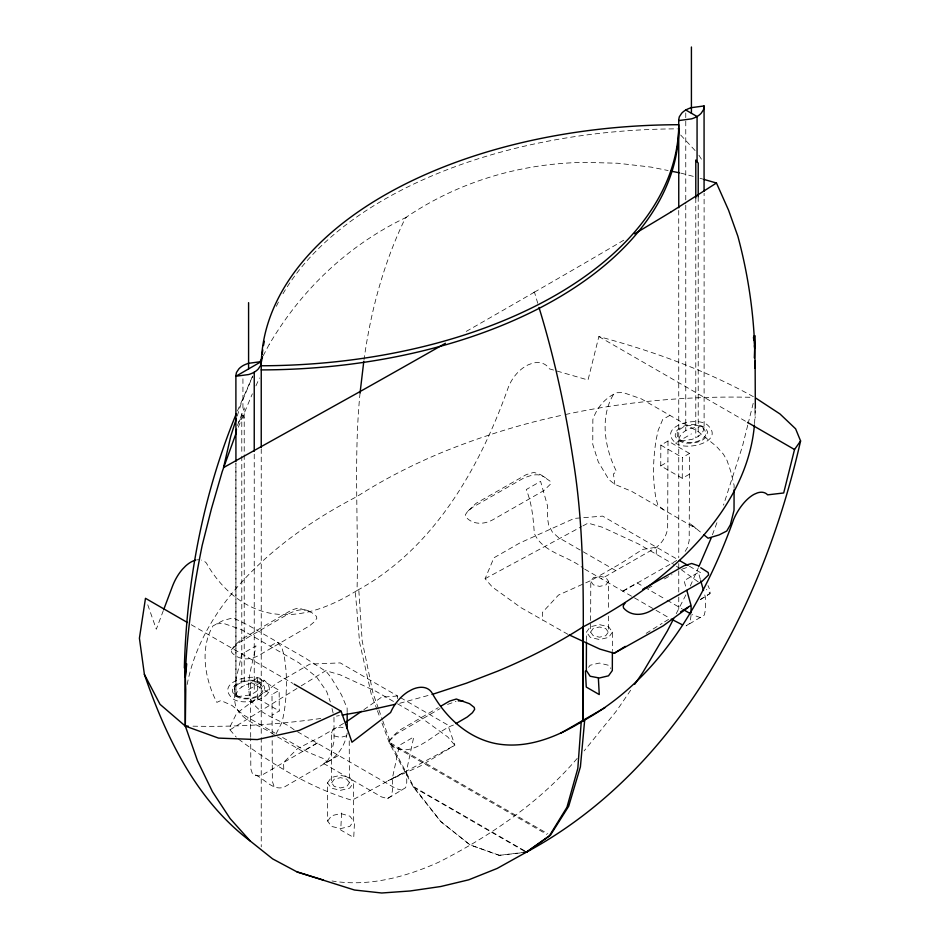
<?xml version="1.0" encoding="UTF-8"?>
<svg xmlns="http://www.w3.org/2000/svg" width="940" height="940" viewBox="0 0 940 940"><rect width="100%" height="100%" fill="white"/><g stroke="black" fill="none" stroke-linecap="round" stroke-linejoin="round"><path stroke-width="0.7" stroke-dasharray="4.7 3.53" d="M586.442 640.598L586.478 632.056L590.285 626.792L599.473 624.63L608.662 626.839L612.469 632.127L612.398 650.633M608.415 616.158L608.345 632.115L605.748 635.722L599.473 637.202L593.199 635.687L590.59 632.068L590.637 621.916M590.637 620.459L590.79 581.273L593.399 577.665L599.673 576.197L605.948 577.701L608.544 581.32L608.439 610.342M689.443 474.183L682.264 478.296L660.75 465.864L660.832 445.113L667.999 441.013L689.525 453.433L689.184 540.606L687.563 547.386L683.956 553.425M667.999 441.013L667.659 528.174C666.554 536.117 661.913 543.555 655.262 548.043L601.459 578.817M682.264 478.296L682.346 457.533L689.525 453.433M691.076 615.3L689.96 623.267L686.141 625.852L704.307 615.066L705.411 609.86L705.458 597.405L703.895 591.859M734.105 488.295L734.116 485.369L730.58 470.846L727.031 460.471L723.459 454.243L716.491 446.441L698.584 431.93L641.198 398.795L623.243 392.591L616.887 392.72C605.16 397.726 596.994 407.478 592.858 419.463L592.764 444.373L598.287 461.893L608.838 479.529L614.831 484.382L631.574 491.291L696.141 528.562L690.148 523.709L702.65 533.826M754.573 423.635L755.302 409.546M397.608 698.596L397.644 696L340.245 662.9L309.789 664.122L276.865 683.227L236.598 713.366L229.807 727.207L229.971 729.851L236.257 737.113M656.226 554.201L656.414 547.209L642.443 549.477L620.118 563.883L591.424 580.297L558.501 595.055L542.356 612.457L542.486 620.095M341.608 812.982L340.738 830.02L353.734 837.516L354.591 820.491M235.893 695.929L236.481 693.097L238.889 689.478A25.944 14.981 0 0 1 241.792 687.034L244.212 685.624A25.944 14.981 0 0 1 248.454 683.956L261.238 682.252L260.686 686L258.277 689.631A26.038 15.028 0 0 1 254.235 692.815A26.038 15.028 0 0 1 248.712 695.154L235.928 696.857L235.893 463.643M704.107 427.512L703.085 431.272L701.111 433.963A25.944 14.981 0 0 1 698.209 436.407L695.788 437.817A25.944 14.981 0 0 1 691.546 439.485L678.762 441.189L679.315 437.441L681.723 433.81A26.038 15.028 0 0 1 685.765 430.626A26.038 15.028 0 0 1 691.288 428.288L700.817 426.607L704.072 426.584L704.107 427.512L704.107 193.276M360.055 393.049C353.487 458.626 358.692 524.638 357.036 590.39M363.945 360.255C370.666 311.046 383.779 262.448 405.539 217.692A466.722 380.923 57.2 0 1 584.68 162.362L617.792 163.243L651.291 167.132L668.129 170.54M753.398 396.704C704.836 369.866 652.337 350.937 598.862 336.555L588.029 380.007L549.407 368.856A29.904 19.681 -56.9 0 0 532.252 363.298L527.939 364.943A29.904 19.681 -56.9 0 0 507.729 388.984C479.118 469.119 432.764 550.111 355.296 591.436L359.597 642.373L371.3 694.284L376.905 709.359M747.735 425.209L742.518 446.089L723.506 505.144M748.076 423.822L753.293 402.931M187.154 684.52C198.07 627.767 236.798 580.967 280.743 545.517A535.26 309.037 0 0 1 357.036 496.508A535.26 309.037 0 0 1 441.929 452.446C481.421 436.372 522.252 423.576 564 414.834M237.468 425.538L244.212 407.866L244.212 685.624M237.209 416.044L241.075 403.965L252.79 376M347.236 732.989C344.639 746.795 336.626 758.545 323.419 763.891L326.556 761.541L325.17 759.297L308.426 752.411L281.107 736.643M238.278 427.218L252.367 393.813M712.402 534.837L716.938 522.687M163.337 610.565L156.31 629.248L146.899 602.352M237.444 410.98L252.754 375.882M567.995 634.359L520.96 607.663L492.278 586.983L485.099 578.711L493.923 557.808L519.679 543.038L574.281 518.41L602.634 516.119L676.847 558.995M690.312 586.008L698.373 567.713M255.915 385.894L259.464 377.974M276.137 733.776L282.129 722.002L284.103 712.567A183.335 105.856 -60 0 0 283.88 654.722L281.836 647.625L277.288 641.985L270.109 646.168M676.224 613.691L686.517 593.622M263.188 355.767L269.157 344.475M238.29 422.777L242.908 414.928L243.977 417.689L241.098 419.498M326.991 761.835L330.539 755.643L334.064 741.178L333.97 716.386M613.291 394.8C599.532 417.748 604.878 448.744 616.581 471.586L613.444 473.901L614.831 484.382M467.579 511.454L465.359 514.768L465.758 516.894C473.055 525.284 484.781 524.591 493.664 519.303L543.884 490.574L550.793 483.806L550.405 481.386L540.618 474.653L533.885 472.373L526.271 474.618L476.063 503.335L467.579 511.454L472.75 507.224L522.957 478.495C530.137 475.417 538.467 472.303 545.447 477.779M630.658 690.218L616.758 710.558L584.139 750.895M349.234 740.885L349.41 782.785L346.801 786.428L340.527 787.955L334.252 786.463L331.656 782.832L331.456 732.26L334.053 728.606L340.327 727.09L346.602 728.582M327.531 782.844L331.338 777.498L340.527 775.265L349.715 777.451L353.522 782.773L353.675 821.031L349.868 826.366L340.68 828.598L331.491 826.413L327.684 821.09L327.531 782.844L331.338 788.155L340.527 790.34L349.715 788.108L353.522 782.773M331.656 782.832L334.252 779.178L340.527 777.662L346.801 779.154L349.41 782.785M327.684 821.09L331.491 815.755L340.68 813.523L349.868 816.178L353.675 821.031M608.544 581.32L605.948 584.915L599.673 586.395L593.399 584.88L590.79 581.273M590.59 632.068L593.199 628.472L599.473 626.992L605.748 628.508L608.345 632.115M612.469 632.127L608.662 637.402L599.473 639.564L590.285 637.355L586.478 632.056M588.616 667.33L590.132 665.226L599.321 663.053L608.509 665.273L610.789 668.446M231.393 649.951L234.847 645.263L241.568 639.224L291.788 609.966L298.521 607.922L311.704 612.575L316.428 616.323L316.827 618.25L314.606 621.599L309.436 625.911L259.228 655.157C250.275 660.397 239.23 660.609 231.792 652.607L231.393 649.951L238.302 643.077L288.521 613.832C295.724 610.236 304.443 607.357 311.704 612.575M453.444 725.057C434.468 731.485 410.439 762.857 389.595 743.716L389.207 741.061L392.662 736.373L399.382 730.333L438.298 707.667M389.207 741.061L396.116 734.199L440.049 708.596M577.184 758.427C539.431 802.537 490.927 835.472 439.579 861.804C406.151 876.961 368.809 887.078 331.973 880.968M363.862 709.7L381.499 697.233L397.644 696M387.55 798.553L391.334 795.992L392.403 790.822L392.344 778.426L399.406 745.326L413.753 736.96L406.691 770.072L406.75 782.468L405.68 787.638L387.55 798.553L381.581 796.944L324.194 763.809M700.347 599.673L710.029 593.516L710.193 590.661L707.996 585.561M646.156 633.349L662.124 623.385M664.58 621.857L669.491 618.79M700.194 599.638L710.029 593.516L706.434 589.38M229.971 729.851L299.989 686.623M301.211 685.859L325.781 670.69L340.127 674.814L376 691.358L393.719 701.593M381.981 723.06L389.618 743.622L413.295 787.039L440.707 821.572L470 844.872L499.187 855.341L523.827 852.345M250.698 737.218L250.475 682.064L257.654 677.881L279.168 690.312L279.25 710.969L272.083 715.152M250.557 702.721L257.736 698.549L257.654 677.881M272.154 733.834L272.001 694.484L279.168 690.312M343.582 723.412L319.882 737.218L297.557 748.593L283.586 762.457L283.774 769.237M317.027 743.035L263.224 774.372L259.64 775.841L256.044 775.629L252.437 773.749L250.816 768.838L250.698 738.652M317.238 743.152L302.892 751.507L276.689 736.384M338.541 755.455L284.738 786.792C272.847 792.279 263.106 776.511 252.437 773.749M347.166 712.567L347.142 708.196L341.502 694.895L330.88 677.27L326.333 671.642L305.982 658.552L248.595 625.429L233.085 617.803L223.027 620.576L212.969 625.923C199.409 648.859 205.073 679.691 216.846 702.368L220.888 700.535L231.922 705.447L243.859 715.14L274.903 733.059M248.583 689.549L264.399 680.419C283.128 697.022 243.707 707.409 232.768 698.678C214.038 682.087 253.459 671.701 264.399 680.419M675.602 443.022C686.541 451.74 725.962 441.353 707.232 424.762C696.293 416.032 656.872 426.419 675.602 443.022L691.417 433.892M669.891 415.363L662.712 419.463L658.164 430.356L656.12 439.803A183.335 105.856 -60 0 0 655.897 497.918L657.871 505.074L663.863 509.927M660.75 465.864L667.917 461.763M622.762 591.119L637.109 582.906L643.348 586.513M622.973 591.236L676.777 560.463M648.142 588.276L651.902 586.125M664.451 578.946L671.982 574.634M485.099 578.711L581.649 526.588M582.929 525.883L588.076 523.11L602.423 527.269L638.295 543.849L674.156 564.564M403.413 772.75L388.044 780.693L420.321 766.053L454.901 745.244L447.839 725.022L400.181 697.468M447.558 704.436L456.018 701.405M682.123 569.135L688.832 566.785M406.668 217.34L405.539 217.692A466.734 380.935 57.2 0 0 269.204 344.498M533.332 292.481L534.461 292.129L537.751 303.268M399.7 703.284L433.646 693.955M346.602 735.856L340.327 737.383L334.053 735.891L331.456 732.26M565.387 414.528C626.992 401.18 690.242 395.74 753.245 397.35M336.461 716.104L339.305 715.61M320.74 718.477C277.829 724.634 234.401 727.137 191.067 726.127M499.187 855.341L523.404 852.592M216.541 623.855L223.508 623.385L241.416 629.6L298.803 662.735L316.757 677.223L326.709 691.582L330.328 701.922M680.76 173.089L694.554 176.708M700.476 617.65L692.005 614.596M401.897 790.199L395.928 788.59L295.418 730.556M700.03 178.283L702.768 179.07M499.293 855.271L470 844.872L440.813 821.513L413.741 786.78L390.629 743.035L382.815 720.921M598.862 336.555L746.243 421.649M660.832 445.113L682.346 457.533M689.326 566.186L703.061 574.093M615.806 570.604L558.419 537.48L552.45 532.181L548.666 525.202L547.597 518.751L547.656 506.296L540.594 481.351L526.247 489.552C532.04 503.77 533.262 518.445 534.32 533.415C542.85 552.979 568.394 555.716 583.458 568.418M644.593 587.23L665.802 599.473M667.048 600.202L682.029 608.838M584.727 569.158L633.137 597.111M634.418 597.84L654.745 609.578M656.014 610.307L669.985 618.379M397.514 703.79L419.04 716.209L447.722 736.937L454.901 745.244L351.924 800.257C310.482 787.873 272.776 764.714 238.302 738.981M191.22 624.724L292.857 683.404M390.629 743.035L547.844 833.803M389.618 743.622L546.833 834.391M250.475 682.064L272.001 694.484M413.741 786.78L526.706 851.993M413.295 787.039L526.259 852.263M257.736 698.549L279.25 710.969M294.149 729.828C280.273 718.63 257.63 715.622 250.04 697.774C245.704 680.266 253.072 662.959 255.939 645.851L241.592 654.205C238.725 671.313 231.358 688.62 235.693 706.14C242.391 722.519 262.613 725.739 275.443 735.668M676.459 566.209L679.902 568.7M681.042 569.523L698.255 581.942M680.689 135.043L695.165 150.623M698.902 155.194L702.591 161.034M377.41 710.722L379.948 717.584M378.409 708.478L373.039 693.274L362.17 640.88L358.774 589.427C332.349 606.136 300.894 619.331 269.075 612.998C241.627 607.216 219.796 586.877 206.342 562.99A33.264 17.989 -67.1 0 0 201.489 560.064M378.902 709.865L382.322 719.535M273.951 786.181L272.341 781.258L272.154 735.268M700.359 579.393L698.408 572.46L684.062 580.662L686.012 587.594M331.985 708.502L333.312 713.754M754.961 408.406L755.196 418.065M698.209 196.719L698.209 436.407M695.788 198.058L695.788 437.817M685.765 112.929L685.765 203.698M685.765 205.167L685.765 430.626M678.727 210.407L678.762 557.749M678.762 563.577L678.762 569.405M678.762 570.862L678.762 595.631M678.762 597.088L678.762 608.744M261.238 448.838L261.238 736.149M261.238 737.606L261.238 846.881M254.235 454.173L254.235 692.815M242.931 378.797L242.931 410.909M241.792 413.729L241.792 454.643M241.792 456.112L241.792 687.034M235.928 462.891L235.928 696.857M623.714 240.229A466.734 10.657 -29.1 0 1 534.343 292.199M534.496 292.117A466.722 10.657 -29.1 0 1 463.949 332.713M196.566 559.946A33.264 17.989 -67.1 0 1 198.61 559.735M276.337 306.334A418.876 241.839 0 0 1 278.851 301.282M282.987 293.762A418.876 241.839 0 0 1 677.329 128.851M232.521 689.126L232.403 691.57C235.74 699.854 247.055 699.701 254.399 697.891A19.047 10.998 0 0 0 263.435 692.392L264.763 687.528C261.438 679.244 250.111 679.409 242.767 681.218A19.047 10.998 0 0 0 233.731 686.717L232.521 689.126M675.355 433.469L675.237 435.913C678.562 444.197 689.889 444.032 697.233 442.223A19.047 10.998 0 0 0 706.269 436.724L707.597 431.871C704.26 423.588 692.945 423.74 685.601 425.55A19.047 10.998 0 0 0 676.565 431.049L675.355 433.469M234.483 687.81C232.38 701.687 257.078 700.594 262.683 691.3C264.786 677.423 240.088 678.504 234.483 687.81M677.317 432.142C675.214 446.018 699.912 444.937 705.517 435.631C707.62 421.755 682.922 422.847 677.317 432.142"/><path stroke-width="1.41" d="M235.928 461.434L235.893 375.295L236.481 372.475L238.889 368.856A26.038 15.028 0 0 1 242.931 365.672A26.038 15.028 0 0 1 248.454 363.334L261.238 361.618L261.238 447.37M754.42 425.021C748.91 487.578 706.457 539.783 659.257 577.924A535.26 309.037 0 0 1 582.965 626.933L582.965 720.381C582.365 634.042 587.124 547.162 573.435 461.505C565.528 409.44 554.482 357.799 538.996 307.451M586.442 642.02L586.325 670.49L590.132 676.248L599.321 677.999L608.509 675.825L612.316 670.561L612.386 652.055M691.088 612.539L691.111 605.618L686.799 590.367M734.105 489.764L734.023 510.267L730.368 524.802L726.749 531.029L719.112 534.907L708.079 538.221L703.743 534.707M755.02 368.304C755.337 323.76 749.45 279.227 737.853 236.222L728.57 210.219L716.456 183.018L704.13 179.47M755.325 408.125L755.114 361.042M185.626 667.635L184.886 689.243L185.321 726.08L197.482 760.766L212.464 791.715L230.124 818.576L250.263 841.042L272.659 858.902L297.075 871.932L354.486 890.016L381.722 893L410.11 890.979L440.778 886.514L468.731 879.817L497.178 868.431L526.706 851.993L550.382 835.272L568.7 806.238L580.403 766.875L584.704 719.864C558.278 736.572 526.823 749.768 495.004 743.434C467.556 737.653 445.724 717.326 432.271 693.426A29.904 18.142 -52.5 0 0 412.061 689.537L407.748 691.911A29.904 18.142 -52.5 0 0 390.594 712.532L351.971 742.212L341.138 711.275L294.126 684.132M236.481 429.286L235.928 433.646L222.228 471.586L211.43 508.787L202.147 545.505C193.405 588.934 186.578 632.925 185.321 677.27L186.719 663.875M184.358 667.929C186.555 581.038 203.216 494.158 236.328 413.659M754.338 357.87L755.137 335.85L754.221 335.756M360.044 393.049L363.757 361.642M755.877 398.161L779.965 413.953L795.616 428.816L800.586 440.954L794.523 449.52L783.69 492.971L767.639 494.851A33.264 16.285 -62.7 0 0 757.464 492.877L754.291 494.228A33.264 16.285 -62.7 0 0 733.658 519.421C705.047 599.556 658.693 680.548 581.226 721.873L577.83 768.368L566.961 807.237L549.371 835.86L526.259 852.263L523.404 852.592M800.586 440.954C763.644 604.138 678.504 770.06 526.259 852.263M236.351 418.723L230.77 436.16L223.544 467.591L355.32 394.213A466.722 10.657 -29.1 0 0 445.431 343.276M711.392 537.539L698.949 566.409M163.842 609.226L172.361 586.537A33.264 17.989 -67.1 0 1 182.536 569.17L185.709 565.927A33.264 17.989 -67.1 0 1 195.508 560.181M673.686 618.649L667.341 631.034L642.925 672.264L634.747 684.226M259.875 362.041L262.53 357.024M625.394 602.575L623.173 605.877L623.573 608.004C630.869 616.393 642.596 615.7 651.479 610.413L701.698 581.684L708.607 574.916L708.208 572.495L700.746 567.736M688.245 607.381L663.135 625.864L614.22 653.265L599.873 649.105L569.323 634.97M361.512 711.368L346.085 721.955M716.456 183.018L670.843 212.064M614.22 653.265L625.276 646.368M680.548 611.893L690.371 605.771M440.801 706.198L449.59 701.087L456.335 699.031L469.518 703.684L474.242 707.432L474.641 709.359L472.421 712.72L467.251 717.02L455.947 723.6M560.886 733.118L605.043 707.632M642.655 589.427L684.085 565.727L691.699 563.483L698.432 565.763M341.138 711.275L299.167 730.439L257.349 739.58L218.515 738.1L185.321 726.08L160.035 704.342L144.384 674.368L139.414 638.201L145.477 598.31L187.412 622.515M433.646 693.955L466.51 683.168L498.071 670.984A535.26 309.037 0 0 0 582.953 626.945M458.309 700.888L463.009 700.946M395.517 704.225L364.861 711.11L342.137 715.105M523.827 852.345L526.706 851.993M185.779 663.945L184.863 664.016L185.756 689.749L185.321 726.08L188.188 726.103M678.762 120.567L691.546 118.863A26.038 15.028 0 0 0 697.069 116.525A26.038 15.028 0 0 0 701.111 113.34L703.519 109.71L704.072 105.962L691.288 107.665A26.038 15.028 0 0 0 685.765 110.004A26.038 15.028 0 0 0 681.723 113.188L679.315 116.819L678.727 119.638L678.762 207.787M670.937 171.104L679.35 172.807M682.546 624.889L671.254 619.119M297.075 871.932L323.243 880.005M685.765 110.004L697.069 116.525L697.069 161.774L698.209 163.102L698.209 196.719M747.511 422.377L794.523 449.52M679.338 560.44L688.08 565.469M683.274 609.555L690.759 613.879M250.263 841.042C196.143 800.234 165.875 736.913 144.384 674.368M697.069 161.774L695.788 160.047L695.788 198.058M700.758 580.779L703.496 590.473M753.469 337.237L753.774 340.069M754.374 345.732L754.679 348.552L754.244 336.367M598.392 678.527L599.262 694.566L586.266 687.058L585.409 671.019M347.166 714.024L347.224 728.606M704.072 105.962L704.072 191.161M691.417 47L691.417 113.258M254.235 372.193A26.038 15.028 0 0 1 248.712 374.531L235.928 376.235L261.238 361.618L260.686 365.378L258.277 368.997A26.038 15.028 0 0 1 254.235 372.193L254.235 451.247M248.583 302.668L248.583 368.927M670.643 212.17A466.734 10.657 -29.1 0 1 634.512 233.837M261.555 361.324A418.876 241.839 0 0 1 261.908 357.024M262.213 354.157A418.876 241.839 0 0 1 262.789 349.868M263.494 345.579A418.876 241.839 0 0 1 264.34 341.314M678.762 128.851A418.876 241.839 0 0 1 261.238 369.902M261.238 365.766A418.876 241.839 0 0 0 678.762 124.715A418.876 241.839 0 0 0 261.238 365.766"/></g></svg>
